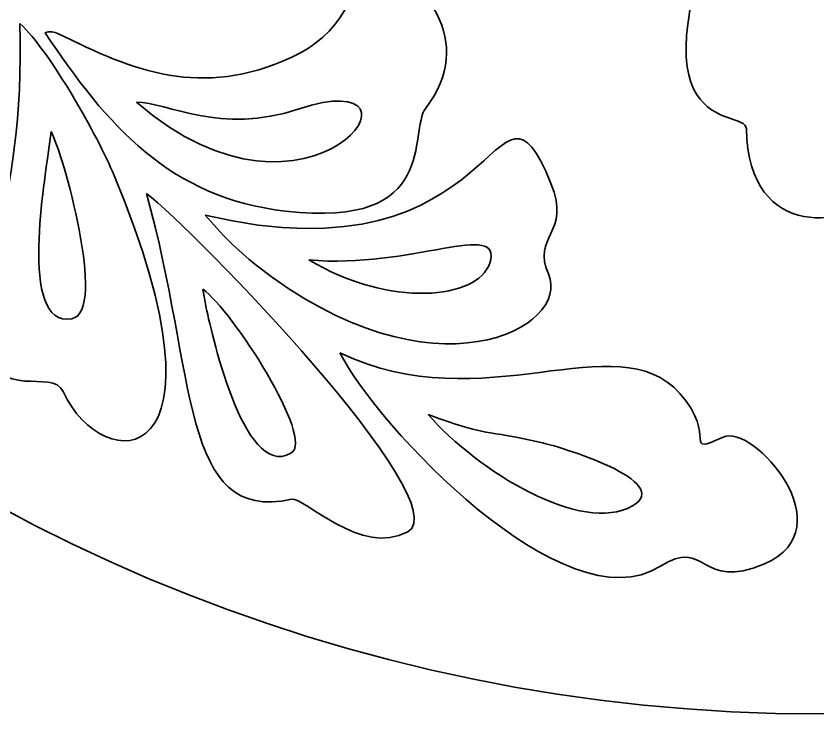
# Model space of a CAD drawing. Header units: centimetres. Extents: x -13.7 to 13.2, y -13.1 to 13.8.
# Drawn here: x -6.51 to -0.25, y -13.12 to -7.67 of the extents above; entities that cross this region are included whole.
import ezdxf

# ---------------------------------------------------------------- set-up
doc = ezdxf.new("R2010")
doc.units = ezdxf.units.CM
doc.header["$MEASUREMENT"] = 0
doc.layers.add('Layer 1', color=7, linetype='Continuous')

msp = doc.modelspace()

# ---------------------------------------------------------------- linework, layer by layer
at = {"layer": 'Layer 1', "color": 250, "lineweight": 35}
for points, knots in [([(-0.24145, 13.83027), (-7.6799, 13.82688), (-13.70893, 7.79605), (-13.70893, 0.35686), (-13.70893, 0.35686), (-13.70893, -7.08436), (-7.67661, -13.11673), (-0.23533, -13.11673), (-0.23533, -13.11673), (7.20381, -13.11673), (13.23483, -7.08765), (13.23812, 0.35079)], [0, 0, 0, 0, 0.25, 0.25, 0.25, 0.25, 0.5, 0.5, 0.5, 0.5, 1, 1, 1, 1]), ([(-0.22607, -7.60572), (0.00429, -7.25866), (-0.04844, -6.58187), (0.21481, -5.99832), (0.21481, -5.99832), (0.37458, -6.36254), (1.33553, -8.24027), (0.48892, -8.47885), (0.48892, -8.47885), (0.15177, -8.57388), (0.53873, -8.67773), (0.23103, -9.0521), (0.23103, -9.0521), (0.0228, -9.30536), (-0.7945, -9.44796), (-0.80987, -8.54791), (-0.80987, -8.54791), (-0.81296, -8.36739), (-1.81988, -8.69922), (-0.87883, -6.48574)], [0, 0, 0, 0, 0.1666667, 0.1666667, 0.1666667, 0.1666667, 0.3333333, 0.3333333, 0.3333333, 0.3333333, 0.5, 0.5, 0.5, 0.5, 0.6666667, 0.6666667, 0.6666667, 0.6666667, 1, 1, 1, 1]), ([(-0.22607, -7.60572), (0.00429, -7.25866), (-0.04844, -6.58187), (0.21481, -5.99832), (0.21481, -5.99832), (0.37458, -6.36254), (1.33553, -8.24027), (0.48892, -8.47885), (0.48892, -8.47885), (0.15177, -8.57388), (0.53873, -8.67773), (0.23103, -9.0521), (0.23103, -9.0521), (0.0228, -9.30536), (-0.7945, -9.44796), (-0.80987, -8.54791), (-0.80987, -8.54791), (-0.81296, -8.36739), (-1.81988, -8.69922), (-0.87883, -6.48574)], [0, 0, 0, 0, 0.1666667, 0.1666667, 0.1666667, 0.1666667, 0.3333333, 0.3333333, 0.3333333, 0.3333333, 0.5, 0.5, 0.5, 0.5, 0.6666667, 0.6666667, 0.6666667, 0.6666667, 1, 1, 1, 1]), ([(-6.18047, -7.80629), (-5.59548, -8.09801), (-5.06816, -8.31455), (-4.35843, -7.98924), (-4.35843, -7.98924), (-3.98286, -7.81703), (-3.82892, -7.48998), (-3.79001, -7.09133), (-3.79001, -7.09133), (-3.31408, -7.38987), (-2.91623, -7.86724), (-3.31234, -8.38655), (-3.31234, -8.38655), (-3.4533, -8.5714), (-3.19108, -9.33108), (-4.40913, -9.19127), (-4.40913, -9.19127), (-5.30774, -9.08817), (-5.80386, -8.52278), (-6.28382, -7.79862), (-6.28382, -7.79862), (-6.24655, -7.78514), (-6.2165, -7.78982), (-6.18047, -7.80629)], [0, 0, 0, 0, 0.1428571, 0.1428571, 0.1428571, 0.1428571, 0.2857143, 0.2857143, 0.2857143, 0.2857143, 0.4285714, 0.4285714, 0.4285714, 0.4285714, 0.5714286, 0.5714286, 0.5714286, 0.5714286, 0.7142857, 0.7142857, 0.7142857, 0.7142857, 1, 1, 1, 1]), ([(-6.18047, -7.80629), (-5.59548, -8.09801), (-5.06816, -8.31455), (-4.35843, -7.98924), (-4.35843, -7.98924), (-3.98286, -7.81703), (-3.82892, -7.48998), (-3.79001, -7.09133), (-3.79001, -7.09133), (-3.31408, -7.38987), (-2.91623, -7.86724), (-3.31234, -8.38655), (-3.31234, -8.38655), (-3.4533, -8.5714), (-3.19108, -9.33108), (-4.40913, -9.19127), (-4.40913, -9.19127), (-5.30774, -9.08817), (-5.80386, -8.52278), (-6.28382, -7.79862), (-6.28382, -7.79862), (-6.24655, -7.78514), (-6.2165, -7.78982), (-6.18047, -7.80629)], [0, 0, 0, 0, 0.1428571, 0.1428571, 0.1428571, 0.1428571, 0.2857143, 0.2857143, 0.2857143, 0.2857143, 0.4285714, 0.4285714, 0.4285714, 0.4285714, 0.5714286, 0.5714286, 0.5714286, 0.5714286, 0.7142857, 0.7142857, 0.7142857, 0.7142857, 1, 1, 1, 1]), ([(-6.4813, -7.72513), (-6.43861, -9.2043), (-6.8709, -9.81293), (-6.76527, -10.23616), (-6.76527, -10.23616), (-6.65147, -10.69228), (-6.23138, -10.40847), (-6.14316, -10.60008), (-6.14316, -10.60008), (-5.83277, -11.27439), (-4.76653, -11.25951), (-5.746, -8.91208), (-5.746, -8.91208), (-5.87537, -8.60205), (-6.23969, -7.95252), (-6.4813, -7.72513)], [0, 0, 0, 0, 0.2, 0.2, 0.2, 0.2, 0.4, 0.4, 0.4, 0.4, 0.6, 0.6, 0.6, 0.6, 1, 1, 1, 1]), ([(-6.4813, -7.72513), (-6.43861, -9.2043), (-6.8709, -9.81293), (-6.76527, -10.23616), (-6.76527, -10.23616), (-6.65147, -10.69228), (-6.23138, -10.40847), (-6.14316, -10.60008), (-6.14316, -10.60008), (-5.83277, -11.27439), (-4.76653, -11.25951), (-5.746, -8.91208), (-5.746, -8.91208), (-5.87537, -8.60205), (-6.23969, -7.95252), (-6.4813, -7.72513)], [0, 0, 0, 0, 0.2, 0.2, 0.2, 0.2, 0.4, 0.4, 0.4, 0.4, 0.6, 0.6, 0.6, 0.6, 1, 1, 1, 1]), ([(-5.03457, -9.22232), (-2.67983, -9.78039), (-2.78701, -7.87271), (-2.33586, -8.97428), (-2.33586, -8.97428), (-2.1752, -9.36661), (-2.48807, -9.38751), (-2.35592, -9.68192), (-2.35592, -9.68192), (-2.17002, -10.096), (-3.25278, -10.69945), (-4.63756, -9.61221), (-4.63756, -9.61221), (-4.78489, -9.49653), (-4.91287, -9.36417), (-5.03457, -9.22232)], [0, 0, 0, 0, 0.2, 0.2, 0.2, 0.2, 0.4, 0.4, 0.4, 0.4, 0.6, 0.6, 0.6, 0.6, 1, 1, 1, 1]), ([(-5.03457, -9.22232), (-2.67983, -9.78039), (-2.78701, -7.87271), (-2.33586, -8.97428), (-2.33586, -8.97428), (-2.1752, -9.36661), (-2.48807, -9.38751), (-2.35592, -9.68192), (-2.35592, -9.68192), (-2.17002, -10.096), (-3.25278, -10.69945), (-4.63756, -9.61221), (-4.63756, -9.61221), (-4.78489, -9.49653), (-4.91287, -9.36417), (-5.03457, -9.22232)], [0, 0, 0, 0, 0.2, 0.2, 0.2, 0.2, 0.4, 0.4, 0.4, 0.4, 0.6, 0.6, 0.6, 0.6, 1, 1, 1, 1]), ([(-5.57195, -8.34057), (-4.2002, -9.5324), (-3.15436, -8.01178), (-4.30783, -8.39486), (-4.30783, -8.39486), (-4.91745, -8.59732), (-5.33013, -8.34097), (-5.57195, -8.34057)], [0, 0, 0, 0, 0.3333333, 0.3333333, 0.3333333, 0.3333333, 1, 1, 1, 1]), ([(-5.57195, -8.34057), (-4.2002, -9.5324), (-3.15436, -8.01178), (-4.30783, -8.39486), (-4.30783, -8.39486), (-4.91745, -8.59732), (-5.33013, -8.34097), (-5.57195, -8.34057)], [0, 0, 0, 0, 0.3333333, 0.3333333, 0.3333333, 0.3333333, 1, 1, 1, 1]), ([(-6.25854, -8.72405), (-6.27392, -8.88472), (-6.50479, -10.11048), (-6.07594, -10.03086), (-6.07594, -10.03086), (-5.79302, -9.97832), (-6.15221, -8.71903), (-6.23789, -8.5702)], [0, 0, 0, 0, 0.3333333, 0.3333333, 0.3333333, 0.3333333, 1, 1, 1, 1]), ([(-6.25854, -8.72405), (-6.27392, -8.88472), (-6.50479, -10.11048), (-6.07594, -10.03086), (-6.07594, -10.03086), (-5.79302, -9.97832), (-6.15221, -8.71903), (-6.23789, -8.5702)], [0, 0, 0, 0, 0.3333333, 0.3333333, 0.3333333, 0.3333333, 1, 1, 1, 1]), ([(-5.49388, -9.0524), (-5.09617, -10.46445), (-5.23783, -11.63274), (-4.36042, -11.44058), (-4.36042, -11.44058), (-4.26489, -11.41963), (-3.81593, -11.89416), (-3.4532, -11.69394), (-3.4532, -11.69394), (-3.05171, -11.47237), (-5.12354, -9.33288), (-5.49388, -9.0524)], [0, 0, 0, 0, 0.25, 0.25, 0.25, 0.25, 0.5, 0.5, 0.5, 0.5, 1, 1, 1, 1]), ([(-5.49388, -9.0524), (-5.09617, -10.46445), (-5.23783, -11.63274), (-4.36042, -11.44058), (-4.36042, -11.44058), (-4.26489, -11.41963), (-3.81593, -11.89416), (-3.4532, -11.69394), (-3.4532, -11.69394), (-3.05171, -11.47237), (-5.12354, -9.33288), (-5.49388, -9.0524)], [0, 0, 0, 0, 0.25, 0.25, 0.25, 0.25, 0.5, 0.5, 0.5, 0.5, 1, 1, 1, 1]), ([(-4.22627, -9.57141), (-3.4335, -9.64774), (-2.70322, -9.25267), (-2.81388, -9.59768), (-2.81388, -9.59768), (-2.90404, -9.87891), (-3.59257, -9.95095), (-4.22627, -9.57141)], [0, 0, 0, 0, 0.3333333, 0.3333333, 0.3333333, 0.3333333, 1, 1, 1, 1]), ([(-4.22627, -9.57141), (-3.4335, -9.64774), (-2.70322, -9.25267), (-2.81388, -9.59768), (-2.81388, -9.59768), (-2.90404, -9.87891), (-3.59257, -9.95095), (-4.22627, -9.57141)], [0, 0, 0, 0, 0.3333333, 0.3333333, 0.3333333, 0.3333333, 1, 1, 1, 1]), ([(-5.03079, -9.9311), (-4.99596, -10.07883), (-4.74569, -11.29444), (-4.36564, -11.08173), (-4.36564, -11.08173), (-4.17114, -10.97291), (-4.82774, -9.96051), (-5.05298, -9.80099)], [0, 0, 0, 0, 0.3333333, 0.3333333, 0.3333333, 0.3333333, 1, 1, 1, 1]), ([(-5.03079, -9.9311), (-4.99596, -10.07883), (-4.74569, -11.29444), (-4.36564, -11.08173), (-4.36564, -11.08173), (-4.17114, -10.97291), (-4.82774, -9.96051), (-5.05298, -9.80099)], [0, 0, 0, 0, 0.3333333, 0.3333333, 0.3333333, 0.3333333, 1, 1, 1, 1]), ([(-3.98286, -10.29701), (-2.85826, -10.83633), (-1.82785, -10.05938), (-1.32878, -10.61436), (-1.32878, -10.61436), (-1.02771, -10.94918), (-1.31958, -11.10347), (-0.99153, -10.9545), (-0.99153, -10.9545), (-0.75842, -10.84862), (-0.02779, -11.66846), (-0.66951, -11.94531), (-0.66951, -11.94531), (-1.1722, -12.1623), (-1.12254, -11.73215), (-1.48462, -11.96427), (-1.48462, -11.96427), (-2.22471, -12.4387), (-3.70124, -10.85907), (-3.98286, -10.29701)], [0, 0, 0, 0, 0.1666667, 0.1666667, 0.1666667, 0.1666667, 0.3333333, 0.3333333, 0.3333333, 0.3333333, 0.5, 0.5, 0.5, 0.5, 0.6666667, 0.6666667, 0.6666667, 0.6666667, 1, 1, 1, 1]), ([(-3.98286, -10.29701), (-2.85826, -10.83633), (-1.82785, -10.05938), (-1.32878, -10.61436), (-1.32878, -10.61436), (-1.02771, -10.94918), (-1.31958, -11.10347), (-0.99153, -10.9545), (-0.99153, -10.9545), (-0.75842, -10.84862), (-0.02779, -11.66846), (-0.66951, -11.94531), (-0.66951, -11.94531), (-1.1722, -12.1623), (-1.12254, -11.73215), (-1.48462, -11.96427), (-1.48462, -11.96427), (-2.22471, -12.4387), (-3.70124, -10.85907), (-3.98286, -10.29701)], [0, 0, 0, 0, 0.1666667, 0.1666667, 0.1666667, 0.1666667, 0.3333333, 0.3333333, 0.3333333, 0.3333333, 0.5, 0.5, 0.5, 0.5, 0.6666667, 0.6666667, 0.6666667, 0.6666667, 1, 1, 1, 1]), ([(3.4799, -10.32916), (2.3561, -10.86832), (1.32295, -10.09172), (0.82583, -10.64656), (0.82583, -10.64656), (0.52485, -10.98241), (0.81587, -11.13542), (0.48857, -10.98669), (0.48857, -10.98669), (0.25487, -10.88046), (-0.47496, -11.70175), (0.16655, -11.9775), (0.16655, -11.9775), (0.67238, -12.19494), (0.61774, -11.7637), (0.98166, -11.99641), (0.98166, -11.99641), (1.72259, -12.47029), (3.19778, -10.89176), (3.4799, -10.32916)], [0, 0, 0, 0, 0.1666667, 0.1666667, 0.1666667, 0.1666667, 0.3333333, 0.3333333, 0.3333333, 0.3333333, 0.5, 0.5, 0.5, 0.5, 0.6666667, 0.6666667, 0.6666667, 0.6666667, 1, 1, 1, 1]), ([(3.4799, -10.32916), (2.3561, -10.86832), (1.32295, -10.09172), (0.82583, -10.64656), (0.82583, -10.64656), (0.52485, -10.98241), (0.81587, -11.13542), (0.48857, -10.98669), (0.48857, -10.98669), (0.25487, -10.88046), (-0.47496, -11.70175), (0.16655, -11.9775), (0.16655, -11.9775), (0.67238, -12.19494), (0.61774, -11.7637), (0.98166, -11.99641), (0.98166, -11.99641), (1.72259, -12.47029), (3.19778, -10.89176), (3.4799, -10.32916)], [0, 0, 0, 0, 0.1666667, 0.1666667, 0.1666667, 0.1666667, 0.3333333, 0.3333333, 0.3333333, 0.3333333, 0.5, 0.5, 0.5, 0.5, 0.6666667, 0.6666667, 0.6666667, 0.6666667, 1, 1, 1, 1]), ([(-3.29398, -10.77921), (-2.90175, -11.22672), (-2.0937, -11.71837), (-1.69883, -11.49262), (-1.69883, -11.49262), (-1.36854, -11.30389), (-2.24819, -11.03128), (-2.44742, -10.98898), (-2.44742, -10.98898), (-2.94225, -10.88395), (-2.81592, -10.95161), (-3.29398, -10.77921)], [0, 0, 0, 0, 0.25, 0.25, 0.25, 0.25, 0.5, 0.5, 0.5, 0.5, 1, 1, 1, 1]), ([(-3.29398, -10.77921), (-2.90175, -11.22672), (-2.0937, -11.71837), (-1.69883, -11.49262), (-1.69883, -11.49262), (-1.36854, -11.30389), (-2.24819, -11.03128), (-2.44742, -10.98898), (-2.44742, -10.98898), (-2.94225, -10.88395), (-2.81592, -10.95161), (-3.29398, -10.77921)], [0, 0, 0, 0, 0.25, 0.25, 0.25, 0.25, 0.5, 0.5, 0.5, 0.5, 1, 1, 1, 1])]:
    msp.add_open_spline(points, degree=3, knots=knots, dxfattribs=at)
for points in [[(-6.23789, -8.5702), (-6.23789, -8.5702), (-6.25854, -8.72405), (-6.25854, -8.72405)], [(-6.23789, -8.5702), (-6.23789, -8.5702), (-6.25854, -8.72405), (-6.25854, -8.72405)], [(-5.05298, -9.80099), (-5.05298, -9.80099), (-5.03079, -9.9311), (-5.03079, -9.9311)], [(-5.05298, -9.80099), (-5.05298, -9.80099), (-5.03079, -9.9311), (-5.03079, -9.9311)]]:
    msp.add_open_spline(points, degree=3, dxfattribs=at)

doc.saveas('drawing.dxf')
